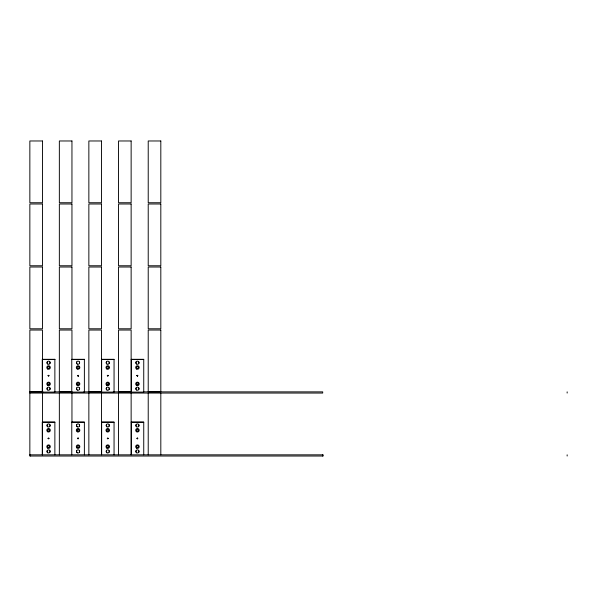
<?xml version="1.0" encoding="UTF-8"?>
<svg xmlns="http://www.w3.org/2000/svg" width="597" height="597" viewBox="0 0 597 597"><rect width="100%" height="100%" fill="white"/><g stroke="black" fill="none" stroke-linecap="round" stroke-linejoin="round"><path stroke-width="0.9" d="M137.22 375.617L137.743 375.782M137.303 438.22L137.526 438.758M47.163 362.021L47.163 363.401M49.969 363.401L49.969 362.021M48.26 375.617L48.872 375.617M48.872 375.782L48.26 375.782M47.163 387.99L47.163 389.378M49.969 389.378L49.969 387.99M47.163 424.766L47.163 426.146M49.969 426.146L49.969 424.766M76.67 362.021L76.67 363.401M48.26 438.362L48.872 438.362M79.476 363.401L79.476 362.021M48.872 438.519L48.26 438.519M77.767 375.617L78.244 375.394M47.163 450.735L47.163 452.116M49.969 452.116L49.969 450.735M76.67 387.99L76.67 389.378M79.476 389.378L79.476 387.99M76.67 424.766L76.67 426.146M79.476 426.146L79.476 424.766M106.356 362.021L106.356 363.401M77.767 438.362L78.319 438.168M109.161 363.401L109.161 362.021M78.349 438.601L77.849 438.22M107.453 375.617L108.064 375.617M76.67 450.735L76.67 452.116M108.064 375.782L107.453 375.782M79.476 452.116L79.476 450.735M106.356 387.99L106.356 389.378M109.161 389.378L109.161 387.99M106.356 424.766L106.356 426.146M109.161 426.146L109.161 424.766M136.034 362.021L136.034 363.401M107.453 438.362L108.064 438.362M138.847 363.401L138.847 362.021M108.064 438.519L107.453 438.519M137.138 375.617L137.743 375.617M106.356 450.735L106.356 452.116M109.161 452.116L109.161 450.735M136.034 387.99L136.034 389.378M138.847 389.378L138.847 387.99M136.034 424.766L136.034 426.146M138.847 426.146L138.847 424.766M137.25 438.28L137.743 438.362M136.034 450.735L136.034 452.116M138.847 452.116L138.847 450.735M78.297 375.916L77.991 375.394M78.408 376.028C78.603 374.006 76.744 376.826 78.431 375.856M78.431 438.601L77.767 438.519M137.168 375.535L137.608 375.394M78.244 375.998L77.767 375.782M137.608 375.998L137.138 375.782M101.453 359.304L114.057 359.304L114.057 392.087L101.453 392.087L101.453 330.037L88.856 330.037L88.856 391.811L101.453 391.811M131.139 359.304L143.743 359.304L143.743 392.087L131.139 392.087L131.139 330.037L118.534 330.037L118.534 391.811L131.139 391.811M42.454 359.528L54.872 359.528M84.378 359.528L71.961 359.528L71.953 330.037L59.349 330.037L59.349 391.811L71.953 391.811M114.057 359.528L101.639 359.528L101.639 391.863L83.781 391.863M143.743 359.528L131.325 359.528L131.325 391.863M29.85 391.811L42.454 391.811M29.85 391.863L42.909 391.863M54.282 391.863L71.819 391.863M113.288 391.863L131.512 391.863M143.631 391.863L322.708 391.863L322.708 393.057L29.85 393.057M101.453 422.049L114.057 422.049L114.057 454.832M131.139 422.049L143.743 422.049L143.743 454.832M42.454 422.273L54.872 422.273M71.961 422.273L84.378 422.273M114.057 422.273L101.639 422.273L101.639 454.608M143.743 422.273L131.325 422.273L131.325 454.608M29.85 454.832L323.104 454.832L323.104 456.026L29.85 456.026L29.85 330.037L42.454 330.037L42.454 391.863M567.15 391.863L567.15 393.057M567.15 454.832L567.15 456.026M322.708 454.832L322.708 456.026M160.817 393.057L160.817 454.832M148.22 393.057L148.22 454.832M131.139 393.057L131.139 454.832M118.534 393.057L118.534 454.832M101.453 393.057L101.453 454.832M88.856 393.057L88.856 454.832M84.378 454.832L84.378 422.049L71.767 422.049L71.767 454.832M71.953 393.057L71.953 422.564M59.349 393.057L59.349 454.832M54.872 454.832L54.872 422.049L42.268 422.049L42.268 454.832M42.454 393.057L42.454 454.832M30.246 454.832L30.246 456.026M48.111 375.573C48.693 377.379 49.514 374.297 48.111 375.573M48.111 438.317C48.693 440.123 49.514 437.041 48.111 438.317M77.617 438.317C78.192 440.123 79.02 437.041 77.617 438.317M107.303 375.573C107.878 377.379 108.706 374.297 107.303 375.573M107.303 438.317C107.878 440.123 108.706 437.041 107.303 438.317M136.982 375.573C137.564 377.379 138.385 374.297 136.982 375.573M136.982 438.317C137.564 440.123 138.385 437.041 136.982 438.317M42.454 140.974L29.85 140.974L29.85 202.741L42.454 202.741L42.454 140.974M71.953 140.974L59.349 140.974L59.349 202.741L71.953 202.741L71.953 140.974M101.453 140.974L88.856 140.974L88.856 202.741L101.453 202.741L101.453 140.974M131.139 140.974L118.534 140.974L118.534 202.741L131.139 202.741L131.139 140.974M160.817 140.974L148.22 140.974L148.22 202.741L160.817 202.741L160.817 140.974M42.454 203.995L29.85 203.995L29.85 265.762L42.454 265.762L42.454 203.995M71.953 203.995L59.349 203.995L59.349 265.762L71.953 265.762L71.953 203.995M101.453 203.995L88.856 203.995L88.856 265.762L101.453 265.762L101.453 203.995M131.139 203.995L118.534 203.995L118.534 265.762L131.139 265.762L131.139 203.995M160.817 203.995L148.22 203.995L148.22 265.762L160.817 265.762L160.817 203.995M42.454 267.016L29.85 267.016L29.85 328.783L42.454 328.783L42.454 267.016M71.953 267.016L59.349 267.016L59.349 328.783L71.953 328.783L71.953 267.016M101.453 267.016L88.856 267.016L88.856 328.783L101.453 328.783L101.453 267.016M131.139 267.016L118.534 267.016L118.534 328.783L131.139 328.783L131.139 267.016M160.817 267.016L148.22 267.016L148.22 328.783L160.817 328.783L160.817 267.016M160.817 330.037L148.22 330.037L148.22 391.811L160.817 391.811L160.817 330.037M54.872 359.304L42.268 359.304L42.268 392.087L54.872 392.087L54.872 359.304M84.378 359.304L71.767 359.304L71.767 392.087L84.378 392.087L84.378 359.304M136.653 426.818A1.575 1.575 0 0 0 139.019 425.452A1.575 1.575 0 0 0 136.653 424.094A1.575 1.575 0 0 0 136.653 426.818M136.564 431.765A1.754 1.754 0 0 0 139.191 430.243A1.754 1.754 0 0 0 136.564 428.728A1.754 1.754 0 0 0 136.564 431.765M136.967 431.064A0.948 0.948 0 0 0 138.385 430.243A0.948 0.948 0 0 0 136.967 429.43A0.948 0.948 0 0 0 136.967 431.064M136.653 452.787A1.575 1.575 0 0 0 139.019 451.429A1.575 1.575 0 0 0 136.653 450.063A1.575 1.575 0 0 0 136.653 452.787M136.564 448.153A1.754 1.754 0 0 0 139.191 446.638A1.754 1.754 0 0 0 136.564 445.116A1.754 1.754 0 0 0 136.564 448.153M136.967 447.452A0.948 0.948 0 0 0 138.385 446.638A0.948 0.948 0 0 0 136.967 445.817A0.948 0.948 0 0 0 136.967 447.452M136.653 364.073A1.575 1.575 0 0 0 139.019 362.715A1.575 1.575 0 0 0 136.653 361.349A1.575 1.575 0 0 0 136.653 364.073M136.564 369.021A1.754 1.754 0 0 0 139.191 367.506A1.754 1.754 0 0 0 136.564 365.983A1.754 1.754 0 0 0 136.564 369.021M136.773 368.17A0.948 0.948 0 0 0 138.355 367.745A0.948 0.948 0 0 0 137.198 366.588A0.948 0.948 0 0 0 136.773 368.17M136.653 390.042A1.575 1.575 0 0 0 139.019 388.684A1.575 1.575 0 0 0 136.653 387.319A1.575 1.575 0 0 0 136.653 390.042M136.564 385.408A1.754 1.754 0 0 0 139.191 383.893A1.754 1.754 0 0 0 136.564 382.371A1.754 1.754 0 0 0 136.564 385.408M136.967 384.707A0.948 0.948 0 0 0 138.385 383.893A0.948 0.948 0 0 0 136.967 383.073A0.948 0.948 0 0 0 136.967 384.707M106.967 364.073A1.575 1.575 0 0 0 109.333 362.715A1.575 1.575 0 0 0 106.967 361.349A1.575 1.575 0 0 0 106.967 364.073M106.878 369.021A1.754 1.754 0 0 0 109.512 367.506A1.754 1.754 0 0 0 106.878 365.983A1.754 1.754 0 0 0 106.878 369.021M107.087 368.17A0.948 0.948 0 0 0 108.669 367.745A0.948 0.948 0 0 0 107.512 366.588A0.948 0.948 0 0 0 107.087 368.17M106.967 390.042A1.575 1.575 0 0 0 109.333 388.684A1.575 1.575 0 0 0 106.967 387.319A1.575 1.575 0 0 0 106.967 390.042M106.878 385.408A1.754 1.754 0 0 0 109.512 383.893A1.754 1.754 0 0 0 106.878 382.371A1.754 1.754 0 0 0 106.878 385.408M107.281 384.707A0.948 0.948 0 0 0 108.699 383.893A0.948 0.948 0 0 0 107.281 383.073A0.948 0.948 0 0 0 107.281 384.707M106.967 426.818A1.575 1.575 0 0 0 109.333 425.452A1.575 1.575 0 0 0 106.967 424.094A1.575 1.575 0 0 0 106.967 426.818M106.878 431.765A1.754 1.754 0 0 0 109.512 430.243A1.754 1.754 0 0 0 106.878 428.728A1.754 1.754 0 0 0 106.878 431.765M107.281 431.064A0.948 0.948 0 0 0 108.699 430.243A0.948 0.948 0 0 0 107.281 429.43A0.948 0.948 0 0 0 107.281 431.064M106.967 452.787A1.575 1.575 0 0 0 109.333 451.429A1.575 1.575 0 0 0 106.967 450.063A1.575 1.575 0 0 0 106.967 452.787M106.878 448.153A1.754 1.754 0 0 0 109.512 446.638A1.754 1.754 0 0 0 106.878 445.116A1.754 1.754 0 0 0 106.878 448.153M107.281 447.452A0.948 0.948 0 0 0 108.699 446.638A0.948 0.948 0 0 0 107.281 445.817A0.948 0.948 0 0 0 107.281 447.452M77.282 364.073A1.575 1.575 0 0 0 79.647 362.715A1.575 1.575 0 0 0 77.282 361.349A1.575 1.575 0 0 0 77.282 364.073M77.2 369.021A1.754 1.754 0 0 0 79.826 367.506A1.754 1.754 0 0 0 77.2 365.983A1.754 1.754 0 0 0 77.2 369.021M77.603 368.319A0.948 0.948 0 0 0 79.02 367.506A0.948 0.948 0 0 0 77.603 366.685A0.948 0.948 0 0 0 77.603 368.319M77.282 390.042A1.575 1.575 0 0 0 79.647 388.684A1.575 1.575 0 0 0 77.282 387.319A1.575 1.575 0 0 0 77.282 390.042M77.2 385.408A1.754 1.754 0 0 0 79.826 383.893A1.754 1.754 0 0 0 77.2 382.371A1.754 1.754 0 0 0 77.2 385.408M77.603 384.707A0.948 0.948 0 0 0 79.02 383.893A0.948 0.948 0 0 0 77.603 383.073A0.948 0.948 0 0 0 77.603 384.707M47.782 364.073A1.575 1.575 0 0 0 50.141 362.715A1.575 1.575 0 0 0 47.782 361.349A1.575 1.575 0 0 0 47.782 364.073M47.693 369.021A1.754 1.754 0 0 0 50.32 367.506A1.754 1.754 0 0 0 47.693 365.983A1.754 1.754 0 0 0 47.693 369.021M48.096 368.319A0.948 0.948 0 0 0 49.514 367.506A0.948 0.948 0 0 0 48.096 366.685A0.948 0.948 0 0 0 48.096 368.319M47.782 390.042A1.575 1.575 0 0 0 50.141 388.684A1.575 1.575 0 0 0 47.782 387.319A1.575 1.575 0 0 0 47.782 390.042M47.693 385.408A1.754 1.754 0 0 0 50.32 383.893A1.754 1.754 0 0 0 47.693 382.371A1.754 1.754 0 0 0 47.693 385.408M48.096 384.707A0.948 0.948 0 0 0 49.514 383.893A0.948 0.948 0 0 0 48.096 383.073A0.948 0.948 0 0 0 48.096 384.707M77.282 426.818A1.575 1.575 0 0 0 79.647 425.452A1.575 1.575 0 0 0 77.282 424.094A1.575 1.575 0 0 0 77.282 426.818M77.2 431.765A1.754 1.754 0 0 0 79.826 430.243A1.754 1.754 0 0 0 77.2 428.728A1.754 1.754 0 0 0 77.2 431.765M77.603 431.064A0.948 0.948 0 0 0 79.02 430.243A0.948 0.948 0 0 0 77.603 429.43A0.948 0.948 0 0 0 77.603 431.064M77.282 452.787A1.575 1.575 0 0 0 79.647 451.429A1.575 1.575 0 0 0 77.282 450.063A1.575 1.575 0 0 0 77.282 452.787M76.834 447.877A1.754 1.754 0 0 0 79.767 447.086A1.754 1.754 0 0 0 77.617 444.944A1.754 1.754 0 0 0 76.834 447.877M77.401 447.302A0.948 0.948 0 0 0 78.983 446.877A0.948 0.948 0 0 0 77.826 445.72A0.948 0.948 0 0 0 77.401 447.302M47.782 426.818A1.575 1.575 0 0 0 50.141 425.452A1.575 1.575 0 0 0 47.782 424.094A1.575 1.575 0 0 0 47.782 426.818M47.693 431.765A1.754 1.754 0 0 0 50.32 430.243A1.754 1.754 0 0 0 47.693 428.728A1.754 1.754 0 0 0 47.693 431.765M48.096 431.064A0.948 0.948 0 0 0 49.514 430.243A0.948 0.948 0 0 0 48.096 429.43A0.948 0.948 0 0 0 48.096 431.064M47.782 452.787A1.575 1.575 0 0 0 50.141 451.429A1.575 1.575 0 0 0 47.782 450.063A1.575 1.575 0 0 0 47.782 452.787M47.693 448.153A1.754 1.754 0 0 0 50.32 446.638A1.754 1.754 0 0 0 47.693 445.116A1.754 1.754 0 0 0 47.693 448.153M48.096 447.452A0.948 0.948 0 0 0 49.514 446.638A0.948 0.948 0 0 0 48.096 445.817A0.948 0.948 0 0 0 48.096 447.452"/></g></svg>
